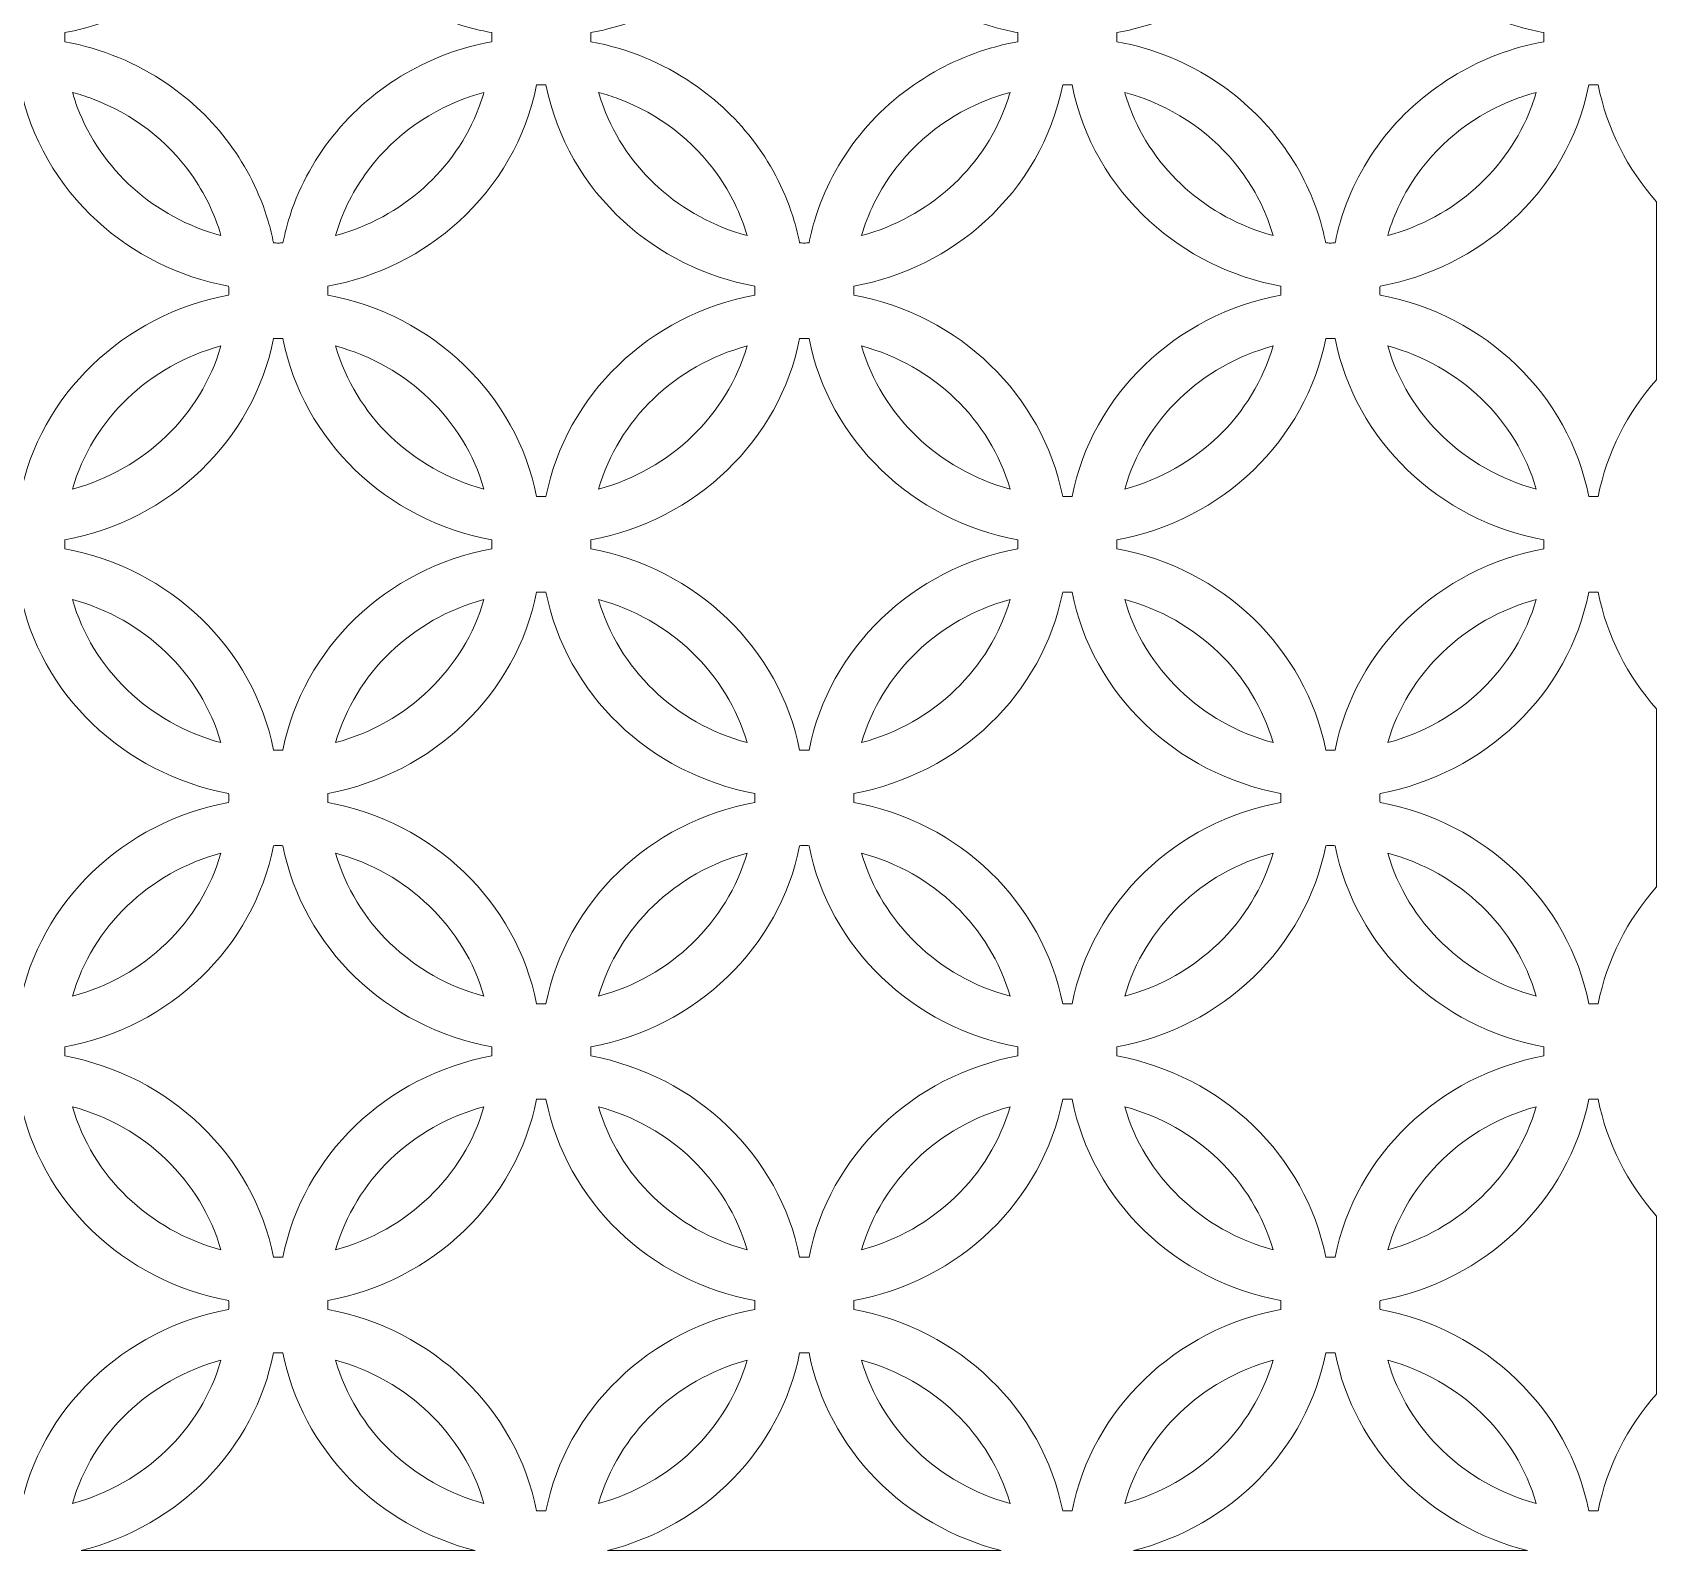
# Model space of a CAD drawing. Header units: millimetres. Extents: x -1200 to 1200, y -590 to 590.
# Drawn here: x 569 to 1200, y -590 to 0 of the extents above; entities that cross this region are included whole.
import ezdxf

# ---------------------------------------------------------------- set-up
doc = ezdxf.new("R2010")
doc.units = ezdxf.units.MM
doc.header["$MEASUREMENT"] = 0
doc.layers.add('Layer 1', color=7, linetype='Continuous')

msp = doc.modelspace()

# ---------------------------------------------------------------- linework, layer by layer
at = {"layer": 'Layer 1', "color": 250, "lineweight": 20}
for points, knots in [([(581.2646, -1.8476), (581.2646, -1.2599), (581.2743, -0.6755), (581.2872, -0.0911), (583.222, 0.2647), (585.1371, 0.6729), (587.0316, 1.1324), (623.6553, 10.0136), (652.4284, 37.9437), (661.3589, 73.3518), (661.3589, 73.3518), (661.3616, 73.3518), (661.3616, 73.3518), (661.7599, 74.9312), (662.1188, 76.5254), (662.4372, 78.1335), (663.0441, 78.1463), (663.6511, 78.1561), (664.2581, 78.1561), (664.8684, 78.1561), (665.4753, 78.1463), (666.0823, 78.1335), (666.4006, 76.5254), (666.7593, 74.9312), (667.1576, 73.3518), (667.1576, 73.3518), (667.1606, 73.3518), (667.1606, 73.3518), (676.2069, 37.4847), (705.616, 9.2911), (742.9158, 0.7968), (744.3432, 0.4719), (745.7824, 0.1755), (747.2323, -0.0912), (747.2451, -0.6755), (747.255, -1.2599), (747.255, -1.8476), (747.255, -2.4352), (747.2451, -3.0197), (747.2323, -3.6041), (735.2838, -5.8017), (724.0729, -10.004), (713.9907, -15.8341), (691.9696, -28.5689), (675.3341, -49.0698), (668.1584, -73.405), (668.1584, -73.405), (668.1537, -73.405), (668.1537, -73.405), (667.3393, -76.1654), (666.6469, -78.9752), (666.0823, -81.8285), (665.4753, -81.8417), (664.8684, -81.8514), (664.2581, -81.8514), (663.6511, -81.8514), (663.0441, -81.8417), (662.4372, -81.8285), (661.8723, -78.9752), (661.1798, -76.1654), (660.3657, -73.405), (660.3657, -73.405), (660.3611, -73.405), (660.3611, -73.405), (653.9065, -51.5208), (639.8043, -32.739), (621.0168, -19.9166), (609.3446, -11.9512), (595.8646, -6.2854), (581.2872, -3.6041), (581.2743, -3.0197), (581.2646, -2.4352), (581.2646, -1.8476)], [0, 0, 0, 0, 0.04166667, 0.04166667, 0.04166667, 0.08333333, 0.08333333, 0.08333333, 0.125, 0.125, 0.125, 0.16666667, 0.16666667, 0.16666667, 0.20833333, 0.20833333, 0.20833333, 0.25, 0.25, 0.25, 0.29166667, 0.29166667, 0.29166667, 0.33333333, 0.33333333, 0.33333333, 0.375, 0.375, 0.375, 0.41666667, 0.41666667, 0.41666667, 0.45833333, 0.45833333, 0.45833333, 0.5, 0.5, 0.5, 0.54166667, 0.54166667, 0.54166667, 0.58333333, 0.58333333, 0.58333333, 0.625, 0.625, 0.625, 0.66666667, 0.66666667, 0.66666667, 0.70833333, 0.70833333, 0.70833333, 0.75, 0.75, 0.75, 0.79166667, 0.79166667, 0.79166667, 0.83333333, 0.83333333, 0.83333333, 0.875, 0.875, 0.875, 0.91666667, 0.91666667, 0.91666667, 0.95833333, 0.95833333, 0.95833333, 1, 1, 1, 1]), ([(785.7441, -1.8476), (785.7441, -1.2599), (785.7538, -0.6755), (785.7668, -0.0911), (787.6507, 0.2554), (789.5162, 0.6516), (791.3618, 1.0963), (828.0565, 9.9378), (856.8959, 37.8954), (865.8383, 73.3518), (865.8383, 73.3518), (865.8413, 73.3518), (865.8413, 73.3518), (866.2397, 74.9312), (866.5984, 76.5254), (866.9166, 78.1335), (867.5236, 78.1463), (868.1306, 78.1561), (868.7408, 78.1561), (869.3479, 78.1561), (869.9547, 78.1463), (870.5618, 78.1335), (870.8802, 76.5254), (871.239, 74.9312), (871.6371, 73.3518), (871.6371, 73.3518), (871.6403, 73.3518), (871.6403, 73.3518), (880.6803, 37.5085), (910.0569, 9.3283), (947.3215, 0.8136), (948.7732, 0.4819), (950.2368, 0.1801), (951.7118, -0.0912), (951.7247, -0.6755), (951.7343, -1.2599), (951.7343, -1.8476), (951.7343, -2.4352), (951.7247, -3.0197), (951.7118, -3.6041), (940.0784, -5.7439), (929.144, -9.7844), (919.2696, -15.3778), (896.8539, -28.076), (879.9021, -48.7768), (872.6379, -73.405), (872.6379, -73.405), (872.6338, -73.405), (872.6338, -73.405), (871.8195, -76.1654), (871.1269, -78.9752), (870.5618, -81.8285), (869.9547, -81.8417), (869.3479, -81.8514), (868.7408, -81.8514), (868.1306, -81.8514), (867.5236, -81.8417), (866.9166, -81.8285), (866.3518, -78.9752), (865.6594, -76.1654), (864.8453, -73.405), (864.8453, -73.405), (864.8406, -73.405), (864.8406, -73.405), (858.3666, -51.4541), (844.1982, -32.6248), (825.3248, -19.7998), (813.6923, -11.8957), (800.2727, -6.2722), (785.7668, -3.6041), (785.7538, -3.0197), (785.7441, -2.4352), (785.7441, -1.8476)], [0, 0, 0, 0, 0.04166667, 0.04166667, 0.04166667, 0.08333333, 0.08333333, 0.08333333, 0.125, 0.125, 0.125, 0.16666667, 0.16666667, 0.16666667, 0.20833333, 0.20833333, 0.20833333, 0.25, 0.25, 0.25, 0.29166667, 0.29166667, 0.29166667, 0.33333333, 0.33333333, 0.33333333, 0.375, 0.375, 0.375, 0.41666667, 0.41666667, 0.41666667, 0.45833333, 0.45833333, 0.45833333, 0.5, 0.5, 0.5, 0.54166667, 0.54166667, 0.54166667, 0.58333333, 0.58333333, 0.58333333, 0.625, 0.625, 0.625, 0.66666667, 0.66666667, 0.66666667, 0.70833333, 0.70833333, 0.70833333, 0.75, 0.75, 0.75, 0.79166667, 0.79166667, 0.79166667, 0.83333333, 0.83333333, 0.83333333, 0.875, 0.875, 0.875, 0.91666667, 0.91666667, 0.91666667, 0.95833333, 0.95833333, 0.95833333, 1, 1, 1, 1]), ([(990.2236, -1.8476), (990.2236, -1.2599), (990.2334, -0.6755), (990.2461, -0.0911), (992.132, 0.2556), (993.9995, 0.6525), (995.8474, 1.0979), (1032.5392, 9.9407), (1061.3758, 37.8973), (1070.3177, 73.3518), (1070.3177, 73.3518), (1070.3207, 73.3518), (1070.3207, 73.3518), (1070.719, 74.9312), (1071.0778, 76.5254), (1071.3963, 78.1335), (1072.0031, 78.1463), (1072.6103, 78.1561), (1073.2204, 78.1561), (1073.8273, 78.1561), (1074.4344, 78.1463), (1075.0413, 78.1335), (1075.3596, 76.5254), (1075.7184, 74.9312), (1076.1168, 73.3518), (1076.1168, 73.3518), (1076.1196, 73.3518), (1076.1196, 73.3518), (1085.1599, 37.5085), (1114.5363, 9.3283), (1151.801, 0.8136), (1153.2528, 0.4819), (1154.7163, 0.1801), (1156.1912, -0.0912), (1156.2042, -0.6755), (1156.214, -1.2599), (1156.214, -1.8476), (1156.214, -2.4352), (1156.2042, -3.0197), (1156.1912, -3.6041), (1144.0343, -5.84), (1132.6411, -10.1513), (1122.423, -16.1408), (1100.6636, -28.8966), (1084.2357, -49.2643), (1077.1174, -73.405), (1077.1174, -73.405), (1077.1126, -73.405), (1077.1126, -73.405), (1076.2987, -76.1654), (1075.6061, -78.9752), (1075.0413, -81.8285), (1074.4344, -81.8417), (1073.8273, -81.8514), (1073.2204, -81.8514), (1072.6103, -81.8514), (1072.0031, -81.8417), (1071.3963, -81.8285), (1070.8315, -78.9752), (1070.139, -76.1654), (1069.3247, -73.405), (1069.3247, -73.405), (1069.32, -73.405), (1069.32, -73.405), (1062.8126, -51.3408), (1048.5313, -32.4308), (1029.5118, -19.6019), (1017.9471, -11.802), (1004.6309, -6.2498), (990.2461, -3.6041), (990.2334, -3.0197), (990.2236, -2.4352), (990.2236, -1.8476)], [0, 0, 0, 0, 0.04166667, 0.04166667, 0.04166667, 0.08333333, 0.08333333, 0.08333333, 0.125, 0.125, 0.125, 0.16666667, 0.16666667, 0.16666667, 0.20833333, 0.20833333, 0.20833333, 0.25, 0.25, 0.25, 0.29166667, 0.29166667, 0.29166667, 0.33333333, 0.33333333, 0.33333333, 0.375, 0.375, 0.375, 0.41666667, 0.41666667, 0.41666667, 0.45833333, 0.45833333, 0.45833333, 0.5, 0.5, 0.5, 0.54166667, 0.54166667, 0.54166667, 0.58333333, 0.58333333, 0.58333333, 0.625, 0.625, 0.625, 0.66666667, 0.66666667, 0.66666667, 0.70833333, 0.70833333, 0.70833333, 0.75, 0.75, 0.75, 0.79166667, 0.79166667, 0.79166667, 0.83333333, 0.83333333, 0.83333333, 0.875, 0.875, 0.875, 0.91666667, 0.91666667, 0.91666667, 0.95833333, 0.95833333, 0.95833333, 1, 1, 1, 1]), ([(479.0476, -102.1599), (479.0345, -101.5756), (479.0248, -100.991), (479.0248, -100.4033), (479.0248, -99.8157), (479.0345, -99.2315), (479.0476, -98.647), (498.5987, -95.0509), (516.1761, -86.0859), (530.0649, -73.405), (530.0649, -73.405), (530.0575, -73.405), (530.0575, -73.405), (545.3034, -59.4894), (556.1035, -41.1053), (560.1974, -20.4223), (560.8043, -20.4095), (561.4114, -20.3996), (562.0215, -20.3996), (562.6287, -20.3996), (563.2355, -20.4095), (563.8427, -20.4223), (567.9367, -41.1022), (578.7364, -59.4927), (593.9824, -73.405), (593.9824, -73.405), (593.9738, -73.405), (593.9738, -73.405), (607.8623, -86.0859), (625.4399, -95.0509), (644.9926, -98.647), (645.0053, -99.2315), (645.015, -99.8157), (645.015, -100.4033), (645.015, -100.991), (645.0053, -101.5756), (644.9926, -102.1599), (603.9883, -109.702), (571.6657, -140.8558), (563.8427, -180.3845), (563.2355, -180.3976), (562.6287, -180.4071), (562.0215, -180.4071), (561.4114, -180.4071), (560.8043, -180.3976), (560.1974, -180.3845), (552.3709, -140.8589), (520.0551, -109.702), (479.0476, -102.1599)], [0, 0, 0, 0, 0.0625, 0.0625, 0.0625, 0.125, 0.125, 0.125, 0.1875, 0.1875, 0.1875, 0.25, 0.25, 0.25, 0.3125, 0.3125, 0.3125, 0.375, 0.375, 0.375, 0.4375, 0.4375, 0.4375, 0.5, 0.5, 0.5, 0.5625, 0.5625, 0.5625, 0.625, 0.625, 0.625, 0.6875, 0.6875, 0.6875, 0.75, 0.75, 0.75, 0.8125, 0.8125, 0.8125, 0.875, 0.875, 0.875, 0.9375, 0.9375, 0.9375, 1, 1, 1, 1]), ([(641.9865, -78.9327), (616.0594, -71.9841), (595.2366, -53.2036), (586.1751, -29.0053), (585.477, -27.141), (584.8485, -25.2442), (584.2931, -23.3184), (586.94, -24.0277), (589.5342, -24.8605), (592.0676, -25.81), (607.7506, -31.6859), (621.1231, -42.025), (630.5047, -55.2099), (635.597, -62.3656), (639.5138, -70.3594), (641.9865, -78.9327)], [0, 0, 0, 0, 0.2, 0.2, 0.2, 0.4, 0.4, 0.4, 0.6, 0.6, 0.6, 0.8, 0.8, 0.8, 1, 1, 1, 1]), ([(764.677, -180.3845), (756.8538, -140.8589), (724.5312, -109.702), (683.5269, -102.1599), (683.5141, -101.5756), (683.5044, -100.991), (683.5044, -100.4033), (683.5044, -99.8157), (683.5141, -99.2315), (683.5269, -98.647), (703.0782, -95.0509), (720.6554, -86.0859), (734.5444, -73.405), (734.5444, -73.405), (734.5371, -73.405), (734.5371, -73.405), (749.7795, -59.4894), (760.5829, -41.1053), (764.677, -20.4223), (765.2838, -20.4095), (765.891, -20.3996), (766.5011, -20.3996), (767.108, -20.3996), (767.7151, -20.4095), (768.3221, -20.4223), (772.416, -41.1022), (783.2161, -59.4927), (798.4619, -73.405), (798.4619, -73.405), (798.4533, -73.405), (798.4533, -73.405), (812.3419, -86.0859), (829.9194, -95.0509), (849.4721, -98.647), (849.4849, -99.2315), (849.4946, -99.8157), (849.4946, -100.4033), (849.4946, -100.991), (849.4849, -101.5756), (849.4721, -102.1599), (808.4677, -109.702), (776.145, -140.8558), (768.3221, -180.3845), (767.7151, -180.3976), (767.108, -180.4071), (766.5011, -180.4071), (765.891, -180.4071), (765.2838, -180.3976), (764.677, -180.3845)], [0, 0, 0, 0, 0.0625, 0.0625, 0.0625, 0.125, 0.125, 0.125, 0.1875, 0.1875, 0.1875, 0.25, 0.25, 0.25, 0.3125, 0.3125, 0.3125, 0.375, 0.375, 0.375, 0.4375, 0.4375, 0.4375, 0.5, 0.5, 0.5, 0.5625, 0.5625, 0.5625, 0.625, 0.625, 0.625, 0.6875, 0.6875, 0.6875, 0.75, 0.75, 0.75, 0.8125, 0.8125, 0.8125, 0.875, 0.875, 0.875, 0.9375, 0.9375, 0.9375, 1, 1, 1, 1]), ([(737.0486, -25.5889), (739.3922, -24.7308), (741.7867, -23.9723), (744.2264, -23.3184), (743.6498, -25.3176), (742.9946, -27.2852), (742.2644, -29.218), (733.1606, -53.3136), (712.3841, -72.0043), (686.5328, -78.9327), (688.9855, -70.429), (692.8589, -62.4955), (697.891, -55.3841), (707.397, -41.9488), (721.0389, -31.4498), (737.0486, -25.5889)], [0, 0, 0, 0, 0.2, 0.2, 0.2, 0.4, 0.4, 0.4, 0.6, 0.6, 0.6, 0.8, 0.8, 0.8, 1, 1, 1, 1]), ([(846.4661, -78.9327), (820.513, -71.977), (799.6748, -53.1664), (790.6276, -28.9332), (789.9402, -27.0919), (789.3208, -25.2195), (788.7726, -23.3184), (791.4197, -24.0277), (794.0136, -24.8605), (796.5471, -25.81), (812.2302, -31.6859), (825.6026, -42.025), (834.9843, -55.2099), (840.0763, -62.3656), (843.9932, -70.3594), (846.4661, -78.9327)], [0, 0, 0, 0, 0.2, 0.2, 0.2, 0.4, 0.4, 0.4, 0.6, 0.6, 0.6, 0.8, 0.8, 0.8, 1, 1, 1, 1]), ([(969.1562, -180.3845), (961.3334, -140.8589), (929.0142, -109.702), (888.0065, -102.1599), (887.9935, -101.5756), (887.9839, -100.991), (887.9839, -100.4033), (887.9839, -99.8157), (887.9935, -99.2315), (888.0065, -98.647), (907.5576, -95.0509), (925.135, -86.0859), (939.024, -73.405), (939.024, -73.405), (939.0165, -73.405), (939.0165, -73.405), (954.2625, -59.4894), (965.0625, -41.1053), (969.1562, -20.4223), (969.7634, -20.4095), (970.3704, -20.3996), (970.9807, -20.3996), (971.5876, -20.3996), (972.1946, -20.4095), (972.8016, -20.4223), (976.8955, -41.1022), (987.6988, -59.4927), (1002.9414, -73.405), (1002.9414, -73.405), (1002.934, -73.405), (1002.934, -73.405), (1016.823, -86.0859), (1034.4003, -95.0509), (1053.9514, -98.647), (1053.9645, -99.2315), (1053.974, -99.8157), (1053.974, -100.4033), (1053.974, -100.991), (1053.9645, -101.5756), (1053.9514, -102.1599), (1012.9471, -109.702), (980.6248, -140.8558), (972.8016, -180.3845), (972.1946, -180.3976), (971.5876, -180.4071), (970.9807, -180.4071), (970.3704, -180.4071), (969.7634, -180.3976), (969.1562, -180.3845)], [0, 0, 0, 0, 0.0625, 0.0625, 0.0625, 0.125, 0.125, 0.125, 0.1875, 0.1875, 0.1875, 0.25, 0.25, 0.25, 0.3125, 0.3125, 0.3125, 0.375, 0.375, 0.375, 0.4375, 0.4375, 0.4375, 0.5, 0.5, 0.5, 0.5625, 0.5625, 0.5625, 0.625, 0.625, 0.625, 0.6875, 0.6875, 0.6875, 0.75, 0.75, 0.75, 0.8125, 0.8125, 0.8125, 0.875, 0.875, 0.875, 0.9375, 0.9375, 0.9375, 1, 1, 1, 1]), ([(940.9312, -25.81), (943.4649, -24.8605), (946.0588, -24.0277), (948.7059, -23.3184), (948.1503, -25.2442), (947.5221, -27.141), (946.8236, -29.0053), (937.7624, -53.2036), (916.9396, -71.9841), (891.0124, -78.9327), (893.4853, -70.3594), (897.4019, -62.3656), (902.4942, -55.2099), (911.8759, -42.025), (925.2483, -31.6859), (940.9312, -25.81)], [0, 0, 0, 0, 0.2, 0.2, 0.2, 0.4, 0.4, 0.4, 0.6, 0.6, 0.6, 0.8, 0.8, 0.8, 1, 1, 1, 1]), ([(1050.9454, -78.9327), (1025.0944, -72.0043), (1004.3178, -53.3136), (995.2141, -29.218), (994.4838, -27.2852), (993.8288, -25.3176), (993.2521, -23.3184), (995.6918, -23.9723), (998.0862, -24.7308), (1000.4299, -25.5889), (1016.4396, -31.4498), (1030.0815, -41.9488), (1039.5874, -55.3841), (1044.6196, -62.4955), (1048.4929, -70.429), (1050.9454, -78.9327)], [0, 0, 0, 0, 0.2, 0.2, 0.2, 0.4, 0.4, 0.4, 0.6, 0.6, 0.6, 0.8, 0.8, 0.8, 1, 1, 1, 1]), ([(1199.95, -65.8283), (1199.95, -65.8283), (1199.95, -134.9774), (1199.95, -134.9774), (1188.6558, -147.7177), (1180.6693, -163.2645), (1177.2811, -180.3845), (1176.674, -180.3976), (1176.0672, -180.4071), (1175.46, -180.4071), (1174.8499, -180.4071), (1174.2427, -180.3976), (1173.6359, -180.3845), (1165.8129, -140.8589), (1133.4904, -109.702), (1092.486, -102.1599), (1092.4731, -101.5756), (1092.4633, -100.991), (1092.4633, -100.4033), (1092.4633, -99.8157), (1092.4731, -99.2315), (1092.486, -98.647), (1112.0372, -95.0509), (1129.6146, -86.0859), (1143.5035, -73.405), (1143.5035, -73.405), (1143.4961, -73.405), (1143.4961, -73.405), (1158.742, -59.4894), (1169.5418, -41.1053), (1173.6359, -20.4223), (1174.2427, -20.4095), (1174.8499, -20.3996), (1175.46, -20.3996), (1176.0672, -20.3996), (1176.674, -20.4095), (1177.2811, -20.4223), (1180.6698, -37.5401), (1188.6535, -53.0891), (1199.95, -65.8283)], [0, 0, 0, 0, 0.07692308, 0.07692308, 0.07692308, 0.15384615, 0.15384615, 0.15384615, 0.23076923, 0.23076923, 0.23076923, 0.30769231, 0.30769231, 0.30769231, 0.38461538, 0.38461538, 0.38461538, 0.46153846, 0.46153846, 0.46153846, 0.53846154, 0.53846154, 0.53846154, 0.61538462, 0.61538462, 0.61538462, 0.69230769, 0.69230769, 0.69230769, 0.76923077, 0.76923077, 0.76923077, 0.84615385, 0.84615385, 0.84615385, 0.92307692, 0.92307692, 0.92307692, 1, 1, 1, 1]), ([(1145.3651, -25.827), (1147.9132, -24.8706), (1150.5223, -24.0321), (1153.1852, -23.3184), (1152.6087, -25.317), (1151.954, -27.2838), (1151.224, -29.2161), (1142.121, -53.3125), (1121.3438, -72.0041), (1095.492, -78.9327), (1097.9658, -70.3552), (1101.8855, -62.3578), (1106.9812, -55.1992), (1116.3532, -42.0321), (1129.7062, -31.7043), (1145.3651, -25.827)], [0, 0, 0, 0, 0.2, 0.2, 0.2, 0.4, 0.4, 0.4, 0.6, 0.6, 0.6, 0.8, 0.8, 0.8, 1, 1, 1, 1]), ([(581.2646, -198.956), (581.2646, -198.3684), (581.2743, -197.784), (581.2872, -197.2028), (622.2948, -189.6574), (654.6139, -158.5038), (662.4372, -118.9748), (663.0441, -118.9651), (663.6511, -118.9554), (664.2581, -118.9554), (664.8684, -118.9554), (665.4753, -118.9651), (666.0823, -118.9748), (673.9054, -158.5038), (706.2279, -189.6574), (747.2323, -197.2028), (747.2451, -197.784), (747.255, -198.3684), (747.255, -198.956), (747.255, -199.5437), (747.2451, -200.1312), (747.2323, -200.7124), (706.2246, -208.2547), (673.9054, -239.4114), (666.0823, -278.9372), (665.4753, -278.95), (664.8684, -278.9597), (664.2581, -278.9597), (663.6511, -278.9597), (663.0441, -278.95), (662.4372, -278.9372), (654.6139, -239.4114), (622.2916, -208.258), (581.2872, -200.7124), (581.2743, -200.1312), (581.2646, -199.5437), (581.2646, -198.956)], [0, 0, 0, 0, 0.08333333, 0.08333333, 0.08333333, 0.16666667, 0.16666667, 0.16666667, 0.25, 0.25, 0.25, 0.33333333, 0.33333333, 0.33333333, 0.41666667, 0.41666667, 0.41666667, 0.5, 0.5, 0.5, 0.58333333, 0.58333333, 0.58333333, 0.66666667, 0.66666667, 0.66666667, 0.75, 0.75, 0.75, 0.83333333, 0.83333333, 0.83333333, 0.91666667, 0.91666667, 0.91666667, 1, 1, 1, 1]), ([(785.7441, -198.956), (785.7441, -198.3684), (785.7538, -197.784), (785.7668, -197.2028), (826.7742, -189.6574), (859.0935, -158.5038), (866.9166, -118.9748), (867.5236, -118.9651), (868.1306, -118.9554), (868.7408, -118.9554), (869.3479, -118.9554), (869.9547, -118.9651), (870.5618, -118.9748), (878.385, -158.5038), (910.7074, -189.6574), (951.7118, -197.2028), (951.7247, -197.784), (951.7343, -198.3684), (951.7343, -198.956), (951.7343, -199.5437), (951.7247, -200.1312), (951.7118, -200.7124), (910.7074, -208.2547), (878.3883, -239.4114), (870.5618, -278.9372), (869.9547, -278.95), (869.3479, -278.9597), (868.7408, -278.9597), (868.1306, -278.9597), (867.5236, -278.95), (866.9166, -278.9372), (859.0935, -239.4114), (826.7712, -208.258), (785.7668, -200.7124), (785.7538, -200.1312), (785.7441, -199.5437), (785.7441, -198.956)], [0, 0, 0, 0, 0.08333333, 0.08333333, 0.08333333, 0.16666667, 0.16666667, 0.16666667, 0.25, 0.25, 0.25, 0.33333333, 0.33333333, 0.33333333, 0.41666667, 0.41666667, 0.41666667, 0.5, 0.5, 0.5, 0.58333333, 0.58333333, 0.58333333, 0.66666667, 0.66666667, 0.66666667, 0.75, 0.75, 0.75, 0.83333333, 0.83333333, 0.83333333, 0.91666667, 0.91666667, 0.91666667, 1, 1, 1, 1]), ([(990.2236, -198.956), (990.2236, -198.3684), (990.2334, -197.784), (990.2461, -197.2028), (1031.254, -189.6574), (1063.573, -158.5038), (1071.3963, -118.9748), (1072.0031, -118.9651), (1072.6103, -118.9554), (1073.2204, -118.9554), (1073.8273, -118.9554), (1074.4344, -118.9651), (1075.0413, -118.9748), (1082.8645, -158.5038), (1115.1869, -189.6574), (1156.1912, -197.2028), (1156.2042, -197.784), (1156.214, -198.3684), (1156.214, -198.956), (1156.214, -199.5437), (1156.2042, -200.1312), (1156.1912, -200.7124), (1115.1837, -208.2547), (1082.8645, -239.4114), (1075.0413, -278.9372), (1074.4344, -278.95), (1073.8273, -278.9597), (1073.2204, -278.9597), (1072.6103, -278.9597), (1072.0031, -278.95), (1071.3963, -278.9372), (1063.573, -239.4114), (1031.2506, -208.258), (990.2461, -200.7124), (990.2334, -200.1312), (990.2236, -199.5437), (990.2236, -198.956)], [0, 0, 0, 0, 0.08333333, 0.08333333, 0.08333333, 0.16666667, 0.16666667, 0.16666667, 0.25, 0.25, 0.25, 0.33333333, 0.33333333, 0.33333333, 0.41666667, 0.41666667, 0.41666667, 0.5, 0.5, 0.5, 0.58333333, 0.58333333, 0.58333333, 0.66666667, 0.66666667, 0.66666667, 0.75, 0.75, 0.75, 0.83333333, 0.83333333, 0.83333333, 0.91666667, 0.91666667, 0.91666667, 1, 1, 1, 1]), ([(584.2931, -177.4852), (592.0581, -150.5676), (614.0616, -129.3584), (641.9865, -121.8743), (634.2217, -148.7919), (612.2179, -170.0011), (584.2931, -177.4852)], [0, 0, 0, 0, 0.5, 0.5, 0.5, 1, 1, 1, 1]), ([(744.2264, -177.4852), (716.3013, -170.0011), (694.2979, -148.7919), (686.5328, -121.8743), (714.4578, -129.3584), (736.4614, -150.5676), (744.2264, -177.4852)], [0, 0, 0, 0, 0.5, 0.5, 0.5, 1, 1, 1, 1]), ([(788.7726, -177.4852), (796.5375, -150.5676), (818.541, -129.3584), (846.4661, -121.8743), (838.7011, -148.7919), (816.6976, -170.0011), (788.7726, -177.4852)], [0, 0, 0, 0, 0.5, 0.5, 0.5, 1, 1, 1, 1]), ([(948.7059, -177.4852), (920.781, -170.0011), (898.7774, -148.7919), (891.0124, -121.8743), (918.9372, -129.3584), (940.9408, -150.5676), (948.7059, -177.4852)], [0, 0, 0, 0, 0.5, 0.5, 0.5, 1, 1, 1, 1]), ([(993.2521, -177.4852), (1001.0172, -150.5676), (1023.0207, -129.3584), (1050.9454, -121.8743), (1043.1805, -148.7919), (1021.1771, -170.0011), (993.2521, -177.4852)], [0, 0, 0, 0, 0.5, 0.5, 0.5, 1, 1, 1, 1]), ([(1153.1852, -177.4852), (1125.2605, -170.0011), (1103.2568, -148.7919), (1095.492, -121.8743), (1123.4168, -129.3584), (1145.4203, -150.5676), (1153.1852, -177.4852)], [0, 0, 0, 0, 0.5, 0.5, 0.5, 1, 1, 1, 1]), ([(479.0476, -295.7554), (520.0519, -288.2133), (552.3742, -257.0595), (560.1974, -217.5306), (560.8043, -217.5176), (561.4114, -217.5081), (562.0215, -217.5081), (562.6287, -217.5081), (563.2355, -217.5176), (563.8427, -217.5306), (571.6657, -257.0562), (603.9849, -288.2133), (644.9926, -295.7554), (645.0053, -296.3398), (645.015, -296.9244), (645.015, -297.5119), (645.015, -298.0995), (645.0053, -298.6839), (644.9926, -299.2682), (603.9883, -306.8105), (571.6657, -337.9672), (563.8427, -377.4929), (563.2355, -377.5058), (562.6287, -377.5156), (562.0215, -377.5156), (561.4114, -377.5156), (560.8043, -377.5058), (560.1974, -377.4929), (552.3709, -337.9672), (520.0551, -306.8105), (479.0476, -299.2682), (479.0345, -298.6839), (479.0248, -298.0995), (479.0248, -297.5119), (479.0248, -296.9244), (479.0345, -296.3398), (479.0476, -295.7554)], [0, 0, 0, 0, 0.08333333, 0.08333333, 0.08333333, 0.16666667, 0.16666667, 0.16666667, 0.25, 0.25, 0.25, 0.33333333, 0.33333333, 0.33333333, 0.41666667, 0.41666667, 0.41666667, 0.5, 0.5, 0.5, 0.58333333, 0.58333333, 0.58333333, 0.66666667, 0.66666667, 0.66666667, 0.75, 0.75, 0.75, 0.83333333, 0.83333333, 0.83333333, 0.91666667, 0.91666667, 0.91666667, 1, 1, 1, 1]), ([(641.9865, -276.041), (614.0616, -268.5568), (592.0581, -247.3477), (584.2931, -220.4302), (612.2179, -227.9142), (634.2217, -249.1234), (641.9865, -276.041)], [0, 0, 0, 0, 0.5, 0.5, 0.5, 1, 1, 1, 1]), ([(683.5269, -295.7554), (724.5312, -288.2133), (756.8538, -257.0595), (764.677, -217.5306), (765.2838, -217.5176), (765.891, -217.5081), (766.5011, -217.5081), (767.108, -217.5081), (767.7151, -217.5176), (768.3221, -217.5306), (776.145, -257.0562), (808.4644, -288.2133), (849.4721, -295.7554), (849.4849, -296.3398), (849.4946, -296.9244), (849.4946, -297.5119), (849.4946, -298.0995), (849.4849, -298.6839), (849.4721, -299.2682), (808.4677, -306.8105), (776.145, -337.9672), (768.3221, -377.4929), (767.7151, -377.5058), (767.108, -377.5156), (766.5011, -377.5156), (765.891, -377.5156), (765.2838, -377.5058), (764.677, -377.4929), (756.8538, -337.9672), (724.5312, -306.8105), (683.5269, -299.2682), (683.5141, -298.6839), (683.5044, -298.0995), (683.5044, -297.5119), (683.5044, -296.9244), (683.5141, -296.3398), (683.5269, -295.7554)], [0, 0, 0, 0, 0.08333333, 0.08333333, 0.08333333, 0.16666667, 0.16666667, 0.16666667, 0.25, 0.25, 0.25, 0.33333333, 0.33333333, 0.33333333, 0.41666667, 0.41666667, 0.41666667, 0.5, 0.5, 0.5, 0.58333333, 0.58333333, 0.58333333, 0.66666667, 0.66666667, 0.66666667, 0.75, 0.75, 0.75, 0.83333333, 0.83333333, 0.83333333, 0.91666667, 0.91666667, 0.91666667, 1, 1, 1, 1]), ([(686.5328, -276.041), (694.2979, -249.1234), (716.3013, -227.9142), (744.2264, -220.4302), (736.4614, -247.3477), (714.4578, -268.5568), (686.5328, -276.041)], [0, 0, 0, 0, 0.5, 0.5, 0.5, 1, 1, 1, 1]), ([(846.4661, -276.041), (818.541, -268.5568), (796.5375, -247.3477), (788.7726, -220.4302), (816.6976, -227.9142), (838.7011, -249.1234), (846.4661, -276.041)], [0, 0, 0, 0, 0.5, 0.5, 0.5, 1, 1, 1, 1]), ([(887.9839, -297.5119), (887.9839, -296.9244), (887.9935, -296.3398), (888.0065, -295.7554), (929.0108, -288.2133), (961.3334, -257.0595), (969.1562, -217.5306), (969.7634, -217.5176), (970.3704, -217.5081), (970.9807, -217.5081), (971.5876, -217.5081), (972.1946, -217.5176), (972.8016, -217.5306), (980.6248, -257.0562), (1012.9471, -288.2133), (1053.9514, -295.7554), (1053.9645, -296.3398), (1053.974, -296.9244), (1053.974, -297.5119), (1053.974, -298.0995), (1053.9645, -298.6839), (1053.9514, -299.2682), (1012.9471, -306.8105), (980.6248, -337.9672), (972.8016, -377.4929), (972.1946, -377.5058), (971.5876, -377.5156), (970.9807, -377.5156), (970.3704, -377.5156), (969.7634, -377.5058), (969.1562, -377.4929), (961.3334, -337.9672), (929.0142, -306.8105), (888.0065, -299.2682), (887.9935, -298.6839), (887.9839, -298.0995), (887.9839, -297.5119)], [0, 0, 0, 0, 0.08333333, 0.08333333, 0.08333333, 0.16666667, 0.16666667, 0.16666667, 0.25, 0.25, 0.25, 0.33333333, 0.33333333, 0.33333333, 0.41666667, 0.41666667, 0.41666667, 0.5, 0.5, 0.5, 0.58333333, 0.58333333, 0.58333333, 0.66666667, 0.66666667, 0.66666667, 0.75, 0.75, 0.75, 0.83333333, 0.83333333, 0.83333333, 0.91666667, 0.91666667, 0.91666667, 1, 1, 1, 1]), ([(891.0124, -276.041), (898.7774, -249.1234), (920.781, -227.9142), (948.7059, -220.4302), (940.9408, -247.3477), (918.9372, -268.5568), (891.0124, -276.041)], [0, 0, 0, 0, 0.5, 0.5, 0.5, 1, 1, 1, 1]), ([(1050.9454, -276.041), (1023.0207, -268.5568), (1001.0172, -247.3477), (993.2521, -220.4302), (1021.1771, -227.9142), (1043.1805, -249.1234), (1050.9454, -276.041)], [0, 0, 0, 0, 0.5, 0.5, 0.5, 1, 1, 1, 1]), ([(1199.95, -262.9365), (1199.95, -262.9365), (1199.95, -332.0871), (1199.95, -332.0871), (1188.6558, -344.8276), (1180.6693, -360.3742), (1177.2811, -377.4929), (1176.674, -377.5058), (1176.0672, -377.5156), (1175.46, -377.5156), (1174.8499, -377.5156), (1174.2427, -377.5058), (1173.6359, -377.4929), (1165.8129, -337.9672), (1133.4904, -306.8105), (1092.486, -299.2682), (1092.4731, -298.6839), (1092.4633, -298.0995), (1092.4633, -297.5119), (1092.4633, -296.9244), (1092.4731, -296.3398), (1092.486, -295.7554), (1133.4904, -288.2133), (1165.8129, -257.0595), (1173.6359, -217.5306), (1174.2427, -217.5176), (1174.8499, -217.5081), (1175.46, -217.5081), (1176.0672, -217.5081), (1176.674, -217.5176), (1177.2811, -217.5306), (1180.6693, -234.6493), (1188.6558, -250.196), (1199.95, -262.9365)], [0, 0, 0, 0, 0.09090909, 0.09090909, 0.09090909, 0.18181818, 0.18181818, 0.18181818, 0.27272727, 0.27272727, 0.27272727, 0.36363636, 0.36363636, 0.36363636, 0.45454545, 0.45454545, 0.45454545, 0.54545455, 0.54545455, 0.54545455, 0.63636364, 0.63636364, 0.63636364, 0.72727273, 0.72727273, 0.72727273, 0.81818182, 0.81818182, 0.81818182, 0.90909091, 0.90909091, 0.90909091, 1, 1, 1, 1]), ([(1095.492, -276.041), (1103.2568, -249.1234), (1125.2605, -227.9142), (1153.1852, -220.4302), (1145.4203, -247.3477), (1123.4168, -268.5568), (1095.492, -276.041)], [0, 0, 0, 0, 0.5, 0.5, 0.5, 1, 1, 1, 1]), ([(581.2646, -396.0678), (581.2646, -395.48), (581.2743, -394.8956), (581.2872, -394.3112), (622.2948, -386.7691), (654.6139, -355.6121), (662.4372, -316.0865), (663.0441, -316.0734), (663.6511, -316.064), (664.2581, -316.064), (664.8684, -316.064), (665.4753, -316.0734), (666.0823, -316.0865), (673.9054, -355.6121), (706.2279, -386.7691), (747.2323, -394.3112), (747.2451, -394.8956), (747.255, -395.48), (747.255, -396.0678), (747.255, -396.6553), (747.2451, -397.2397), (747.2323, -397.8239), (706.2246, -405.3661), (673.9054, -436.5231), (666.0823, -476.0487), (665.4753, -476.0617), (664.8684, -476.0713), (664.2581, -476.0713), (663.6511, -476.0713), (663.0441, -476.0617), (662.4372, -476.0487), (654.6139, -436.5199), (622.2916, -405.3661), (581.2872, -397.8239), (581.2743, -397.2397), (581.2646, -396.6553), (581.2646, -396.0678)], [0, 0, 0, 0, 0.08333333, 0.08333333, 0.08333333, 0.16666667, 0.16666667, 0.16666667, 0.25, 0.25, 0.25, 0.33333333, 0.33333333, 0.33333333, 0.41666667, 0.41666667, 0.41666667, 0.5, 0.5, 0.5, 0.58333333, 0.58333333, 0.58333333, 0.66666667, 0.66666667, 0.66666667, 0.75, 0.75, 0.75, 0.83333333, 0.83333333, 0.83333333, 0.91666667, 0.91666667, 0.91666667, 1, 1, 1, 1]), ([(584.2931, -374.5968), (592.0581, -347.676), (614.0616, -326.4668), (641.9865, -318.9826), (634.2217, -345.9034), (612.2179, -367.1126), (584.2931, -374.5968)], [0, 0, 0, 0, 0.5, 0.5, 0.5, 1, 1, 1, 1]), ([(744.2264, -374.5968), (716.3013, -367.1126), (694.2979, -345.9034), (686.5328, -318.9826), (714.4578, -326.4668), (736.4614, -347.676), (744.2264, -374.5968)], [0, 0, 0, 0, 0.5, 0.5, 0.5, 1, 1, 1, 1]), ([(785.7441, -396.0678), (785.7441, -395.48), (785.7538, -394.8956), (785.7668, -394.3112), (826.7742, -386.7691), (859.0935, -355.6121), (866.9166, -316.0865), (867.5236, -316.0734), (868.1306, -316.064), (868.7408, -316.064), (869.3479, -316.064), (869.9547, -316.0734), (870.5618, -316.0865), (878.385, -355.6121), (910.7074, -386.7691), (951.7118, -394.3112), (951.7247, -394.8956), (951.7343, -395.48), (951.7343, -396.0678), (951.7343, -396.6553), (951.7247, -397.2397), (951.7118, -397.8239), (910.7074, -405.3661), (878.3883, -436.5231), (870.5618, -476.0487), (869.9547, -476.0617), (869.3479, -476.0713), (868.7408, -476.0713), (868.1306, -476.0713), (867.5236, -476.0617), (866.9166, -476.0487), (859.0935, -436.5199), (826.7712, -405.3661), (785.7668, -397.8239), (785.7538, -397.2397), (785.7441, -396.6553), (785.7441, -396.0678)], [0, 0, 0, 0, 0.08333333, 0.08333333, 0.08333333, 0.16666667, 0.16666667, 0.16666667, 0.25, 0.25, 0.25, 0.33333333, 0.33333333, 0.33333333, 0.41666667, 0.41666667, 0.41666667, 0.5, 0.5, 0.5, 0.58333333, 0.58333333, 0.58333333, 0.66666667, 0.66666667, 0.66666667, 0.75, 0.75, 0.75, 0.83333333, 0.83333333, 0.83333333, 0.91666667, 0.91666667, 0.91666667, 1, 1, 1, 1]), ([(788.7726, -374.5968), (796.5375, -347.676), (818.541, -326.4668), (846.4661, -318.9826), (838.7011, -345.9034), (816.6976, -367.1126), (788.7726, -374.5968)], [0, 0, 0, 0, 0.5, 0.5, 0.5, 1, 1, 1, 1]), ([(948.7059, -374.5968), (920.781, -367.1126), (898.7774, -345.9034), (891.0124, -318.9826), (918.9372, -326.4668), (940.9408, -347.676), (948.7059, -374.5968)], [0, 0, 0, 0, 0.5, 0.5, 0.5, 1, 1, 1, 1]), ([(990.2236, -396.0678), (990.2236, -395.48), (990.2334, -394.8956), (990.2461, -394.3112), (1031.254, -386.7691), (1063.573, -355.6121), (1071.3963, -316.0865), (1072.0031, -316.0734), (1072.6103, -316.064), (1073.2204, -316.064), (1073.8273, -316.064), (1074.4344, -316.0734), (1075.0413, -316.0865), (1082.8645, -355.6121), (1115.1869, -386.7691), (1156.1912, -394.3112), (1156.2042, -394.8956), (1156.214, -395.48), (1156.214, -396.0678), (1156.214, -396.6553), (1156.2042, -397.2397), (1156.1912, -397.8239), (1115.1837, -405.3661), (1082.8645, -436.5231), (1075.0413, -476.0487), (1074.4344, -476.0617), (1073.8273, -476.0713), (1073.2204, -476.0713), (1072.6103, -476.0713), (1072.0031, -476.0617), (1071.3963, -476.0487), (1063.573, -436.5199), (1031.2506, -405.3661), (990.2461, -397.8239), (990.2334, -397.2397), (990.2236, -396.6553), (990.2236, -396.0678)], [0, 0, 0, 0, 0.08333333, 0.08333333, 0.08333333, 0.16666667, 0.16666667, 0.16666667, 0.25, 0.25, 0.25, 0.33333333, 0.33333333, 0.33333333, 0.41666667, 0.41666667, 0.41666667, 0.5, 0.5, 0.5, 0.58333333, 0.58333333, 0.58333333, 0.66666667, 0.66666667, 0.66666667, 0.75, 0.75, 0.75, 0.83333333, 0.83333333, 0.83333333, 0.91666667, 0.91666667, 0.91666667, 1, 1, 1, 1]), ([(993.2521, -374.5968), (1001.0172, -347.676), (1023.0207, -326.4668), (1050.9454, -318.9826), (1043.1805, -345.9034), (1021.1771, -367.1126), (993.2521, -374.5968)], [0, 0, 0, 0, 0.5, 0.5, 0.5, 1, 1, 1, 1]), ([(1153.1852, -374.5968), (1125.2605, -367.1126), (1103.2568, -345.9034), (1095.492, -318.9826), (1123.4168, -326.4668), (1145.4203, -347.676), (1153.1852, -374.5968)], [0, 0, 0, 0, 0.5, 0.5, 0.5, 1, 1, 1, 1]), ([(479.0476, -492.8671), (520.0519, -485.3216), (552.3742, -454.168), (560.1974, -414.639), (560.8043, -414.6295), (561.4114, -414.6163), (562.0215, -414.6163), (562.6287, -414.6163), (563.2355, -414.6295), (563.8427, -414.639), (571.6657, -454.1647), (603.9849, -485.3216), (644.9926, -492.8671), (645.0053, -493.4515), (645.015, -494.0325), (645.015, -494.6201), (645.015, -495.2077), (645.0053, -495.7922), (644.9926, -496.3765), (603.9883, -503.922), (571.6657, -535.0758), (563.8427, -574.6013), (563.2355, -574.6143), (562.6287, -574.6238), (562.0215, -574.6238), (561.4114, -574.6238), (560.8043, -574.6143), (560.1974, -574.6013), (552.3709, -535.0758), (520.0551, -503.922), (479.0476, -496.3765), (479.0345, -495.7922), (479.0248, -495.2077), (479.0248, -494.6201), (479.0248, -494.0325), (479.0345, -493.4515), (479.0476, -492.8671)], [0, 0, 0, 0, 0.08333333, 0.08333333, 0.08333333, 0.16666667, 0.16666667, 0.16666667, 0.25, 0.25, 0.25, 0.33333333, 0.33333333, 0.33333333, 0.41666667, 0.41666667, 0.41666667, 0.5, 0.5, 0.5, 0.58333333, 0.58333333, 0.58333333, 0.66666667, 0.66666667, 0.66666667, 0.75, 0.75, 0.75, 0.83333333, 0.83333333, 0.83333333, 0.91666667, 0.91666667, 0.91666667, 1, 1, 1, 1]), ([(683.5269, -492.8671), (724.5312, -485.3216), (756.8538, -454.168), (764.677, -414.639), (765.2838, -414.6295), (765.891, -414.6163), (766.5011, -414.6163), (767.108, -414.6163), (767.7151, -414.6295), (768.3221, -414.639), (776.145, -454.1647), (808.4644, -485.3216), (849.4721, -492.8671), (849.4849, -493.4515), (849.4946, -494.0325), (849.4946, -494.6201), (849.4946, -495.2077), (849.4849, -495.7922), (849.4721, -496.3765), (808.4677, -503.922), (776.145, -535.0758), (768.3221, -574.6013), (767.7151, -574.6143), (767.108, -574.6238), (766.5011, -574.6238), (765.891, -574.6238), (765.2838, -574.6143), (764.677, -574.6013), (756.8538, -535.0758), (724.5312, -503.922), (683.5269, -496.3765), (683.5141, -495.7922), (683.5044, -495.2077), (683.5044, -494.6201), (683.5044, -494.0325), (683.5141, -493.4515), (683.5269, -492.8671)], [0, 0, 0, 0, 0.08333333, 0.08333333, 0.08333333, 0.16666667, 0.16666667, 0.16666667, 0.25, 0.25, 0.25, 0.33333333, 0.33333333, 0.33333333, 0.41666667, 0.41666667, 0.41666667, 0.5, 0.5, 0.5, 0.58333333, 0.58333333, 0.58333333, 0.66666667, 0.66666667, 0.66666667, 0.75, 0.75, 0.75, 0.83333333, 0.83333333, 0.83333333, 0.91666667, 0.91666667, 0.91666667, 1, 1, 1, 1]), ([(888.0065, -492.8671), (929.0108, -485.3216), (961.3334, -454.168), (969.1562, -414.639), (969.7634, -414.6295), (970.3704, -414.6163), (970.9807, -414.6163), (971.5876, -414.6163), (972.1946, -414.6295), (972.8016, -414.639), (980.6248, -454.1647), (1012.9471, -485.3216), (1053.9514, -492.8671), (1053.9645, -493.4515), (1053.974, -494.0325), (1053.974, -494.6201), (1053.974, -495.2077), (1053.9645, -495.7922), (1053.9514, -496.3765), (1012.9471, -503.922), (980.6248, -535.0758), (972.8016, -574.6013), (972.1946, -574.6143), (971.5876, -574.6238), (970.9807, -574.6238), (970.3704, -574.6238), (969.7634, -574.6143), (969.1562, -574.6013), (961.3334, -535.0758), (929.0142, -503.922), (888.0065, -496.3765), (887.9935, -495.7922), (887.9839, -495.2077), (887.9839, -494.6201), (887.9839, -494.0325), (887.9935, -493.4515), (888.0065, -492.8671)], [0, 0, 0, 0, 0.08333333, 0.08333333, 0.08333333, 0.16666667, 0.16666667, 0.16666667, 0.25, 0.25, 0.25, 0.33333333, 0.33333333, 0.33333333, 0.41666667, 0.41666667, 0.41666667, 0.5, 0.5, 0.5, 0.58333333, 0.58333333, 0.58333333, 0.66666667, 0.66666667, 0.66666667, 0.75, 0.75, 0.75, 0.83333333, 0.83333333, 0.83333333, 0.91666667, 0.91666667, 0.91666667, 1, 1, 1, 1]), ([(1199.95, -460.0451), (1199.95, -460.0451), (1199.95, -529.1966), (1199.95, -529.1966), (1188.6558, -541.9366), (1180.6693, -557.4827), (1177.2811, -574.6013), (1176.674, -574.6143), (1176.0672, -574.6238), (1175.46, -574.6238), (1174.8499, -574.6238), (1174.2427, -574.6143), (1173.6359, -574.6013), (1165.8129, -535.0758), (1133.4904, -503.922), (1092.486, -496.3765), (1092.4731, -495.7922), (1092.4633, -495.2077), (1092.4633, -494.6201), (1092.4633, -494.0325), (1092.4731, -493.4515), (1092.486, -492.8671), (1133.4904, -485.3216), (1165.8129, -454.168), (1173.6359, -414.639), (1174.2427, -414.6295), (1174.8499, -414.6163), (1175.46, -414.6163), (1176.0672, -414.6163), (1176.674, -414.6295), (1177.2811, -414.639), (1180.6693, -431.7577), (1188.6558, -447.3043), (1199.95, -460.0451)], [0, 0, 0, 0, 0.09090909, 0.09090909, 0.09090909, 0.18181818, 0.18181818, 0.18181818, 0.27272727, 0.27272727, 0.27272727, 0.36363636, 0.36363636, 0.36363636, 0.45454545, 0.45454545, 0.45454545, 0.54545455, 0.54545455, 0.54545455, 0.63636364, 0.63636364, 0.63636364, 0.72727273, 0.72727273, 0.72727273, 0.81818182, 0.81818182, 0.81818182, 0.90909091, 0.90909091, 0.90909091, 1, 1, 1, 1]), ([(641.9865, -473.1495), (614.0616, -465.6654), (592.0581, -444.456), (584.2931, -417.5385), (612.2179, -425.0226), (634.2217, -446.2318), (641.9865, -473.1495)], [0, 0, 0, 0, 0.5, 0.5, 0.5, 1, 1, 1, 1]), ([(686.5328, -473.1495), (694.2979, -446.2318), (716.3013, -425.0226), (744.2264, -417.5385), (736.4614, -444.456), (714.4578, -465.6654), (686.5328, -473.1495)], [0, 0, 0, 0, 0.5, 0.5, 0.5, 1, 1, 1, 1]), ([(846.4661, -473.1495), (818.541, -465.6654), (796.5375, -444.456), (788.7726, -417.5385), (816.6976, -425.0226), (838.7011, -446.2318), (846.4661, -473.1495)], [0, 0, 0, 0, 0.5, 0.5, 0.5, 1, 1, 1, 1]), ([(891.0124, -473.1495), (898.7774, -446.2318), (920.781, -425.0226), (948.7059, -417.5385), (940.9408, -444.456), (918.9372, -465.6654), (891.0124, -473.1495)], [0, 0, 0, 0, 0.5, 0.5, 0.5, 1, 1, 1, 1]), ([(1050.9454, -473.1495), (1023.0207, -465.6654), (1001.0172, -444.456), (993.2521, -417.5385), (1021.1771, -425.0226), (1043.1805, -446.2318), (1050.9454, -473.1495)], [0, 0, 0, 0, 0.5, 0.5, 0.5, 1, 1, 1, 1]), ([(1095.492, -473.1495), (1103.2568, -446.2318), (1125.2605, -425.0226), (1153.1852, -417.5385), (1145.4203, -444.456), (1123.4168, -465.6654), (1095.492, -473.1495)], [0, 0, 0, 0, 0.5, 0.5, 0.5, 1, 1, 1, 1]), ([(584.2931, -571.7052), (592.0581, -544.7845), (614.0616, -523.5782), (641.9865, -516.091), (634.2217, -543.0119), (612.2179, -564.2211), (584.2931, -571.7052)], [0, 0, 0, 0, 0.5, 0.5, 0.5, 1, 1, 1, 1]), ([(740.8171, -590.0266), (740.8171, -590.0266), (587.7027, -590.0266), (587.7027, -590.0266), (625.636, -580.5619), (655.0267, -550.6347), (662.4372, -513.1949), (663.0441, -513.1819), (663.6511, -513.1723), (664.2581, -513.1723), (664.8684, -513.1723), (665.4753, -513.1819), (666.0823, -513.1949), (673.4926, -550.6379), (702.8863, -580.5622), (740.8171, -590.0266)], [0, 0, 0, 0, 0.2, 0.2, 0.2, 0.4, 0.4, 0.4, 0.6, 0.6, 0.6, 0.8, 0.8, 0.8, 1, 1, 1, 1]), ([(744.2264, -571.7052), (716.3013, -564.2211), (694.2979, -543.0119), (686.5328, -516.091), (714.4578, -523.5782), (736.4614, -544.7874), (744.2264, -571.7052)], [0, 0, 0, 0, 0.5, 0.5, 0.5, 1, 1, 1, 1]), ([(788.7726, -571.7052), (796.5375, -544.7845), (818.541, -523.5782), (846.4661, -516.091), (838.7011, -543.0119), (816.6976, -564.2211), (788.7726, -571.7052)], [0, 0, 0, 0, 0.5, 0.5, 0.5, 1, 1, 1, 1]), ([(945.2966, -590.0266), (945.2966, -590.0266), (792.1823, -590.0266), (792.1823, -590.0266), (830.1154, -580.5619), (859.5063, -550.6347), (866.9166, -513.1949), (867.5236, -513.1819), (868.1306, -513.1723), (868.7408, -513.1723), (869.3479, -513.1723), (869.9547, -513.1819), (870.5618, -513.1949), (877.9722, -550.6379), (907.3658, -580.5622), (945.2966, -590.0266)], [0, 0, 0, 0, 0.2, 0.2, 0.2, 0.4, 0.4, 0.4, 0.6, 0.6, 0.6, 0.8, 0.8, 0.8, 1, 1, 1, 1]), ([(948.7059, -571.7052), (920.781, -564.2211), (898.7774, -543.0119), (891.0124, -516.091), (918.9372, -523.5782), (940.9408, -544.7874), (948.7059, -571.7052)], [0, 0, 0, 0, 0.5, 0.5, 0.5, 1, 1, 1, 1]), ([(993.2521, -571.7052), (1001.0172, -544.7845), (1023.0207, -523.5782), (1050.9454, -516.091), (1043.1805, -543.0119), (1021.1771, -564.2211), (993.2521, -571.7052)], [0, 0, 0, 0, 0.5, 0.5, 0.5, 1, 1, 1, 1]), ([(1149.776, -590.0266), (1149.776, -590.0266), (996.6616, -590.0266), (996.6616, -590.0266), (1034.5951, -580.5619), (1063.9858, -550.6347), (1071.3963, -513.1949), (1072.0031, -513.1819), (1072.6103, -513.1723), (1073.2204, -513.1723), (1073.8273, -513.1723), (1074.4344, -513.1819), (1075.0413, -513.1949), (1082.4517, -550.6379), (1111.8453, -580.5622), (1149.776, -590.0266)], [0, 0, 0, 0, 0.2, 0.2, 0.2, 0.4, 0.4, 0.4, 0.6, 0.6, 0.6, 0.8, 0.8, 0.8, 1, 1, 1, 1]), ([(1153.1852, -571.7052), (1125.2605, -564.2211), (1103.2568, -543.0119), (1095.492, -516.091), (1123.4168, -523.5782), (1145.4203, -544.7874), (1153.1852, -571.7052)], [0, 0, 0, 0, 0.5, 0.5, 0.5, 1, 1, 1, 1])]:
    msp.add_open_spline(points, degree=3, knots=knots, dxfattribs=at)

doc.saveas('drawing.dxf')
